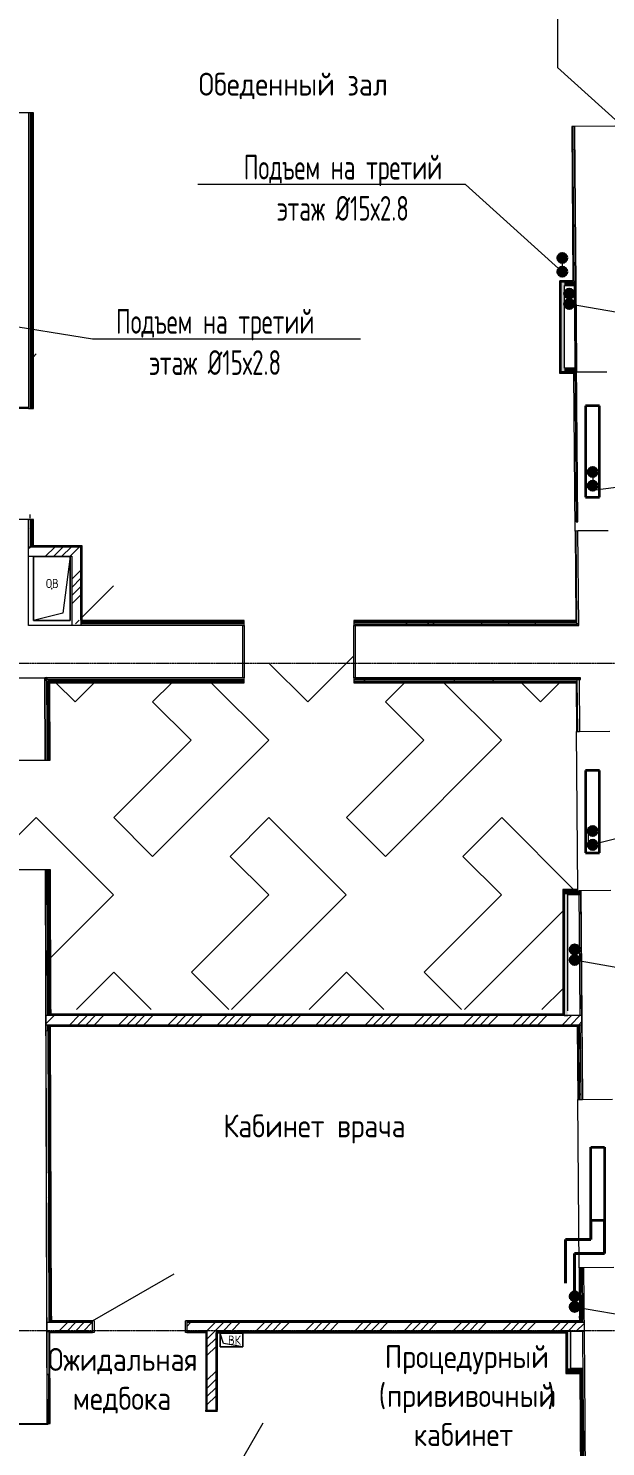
# Model space of a CAD drawing. Header units: millimetres. Extents: x -3929 to 624051, y 52832 to 514950.
# Drawn here: x 221936 to 228249, y 168064 to 183574 of the extents above; entities that cross this region are included whole.
import ezdxf
from ezdxf import colors
from ezdxf.entities.mleader import LeaderData, LeaderLine
from ezdxf.enums import TextEntityAlignment as Align
from ezdxf.math import Vec2, Vec3

# ---------------------------------------------------------------- set-up
doc = ezdxf.new("R2010")
doc.units = ezdxf.units.MM
for name, pattern in [('ADSK_Линия сетки', [25, 20, -2.5, 0, -2.5]), ('ADSK_Штриховая_ш2 п1', [3, 2, -1]), ('Hidden', [7.14375, 4.7625, -2.38125])]:
    doc.linetypes.add(name, pattern=pattern)
for name, color, linetype, lineweight in [('Аннотация', 7, 'Continuous', 18), ('Двери', 7, 'Continuous', 9), ('Марки помещений', 7, 'Continuous', 20), ('Обобщенные модели', 7, 'Continuous', 18), ('ОВ-О-Оборудование', 32, 'Continuous', 35), ('ОВ-ТЕКСТ', 7, 'Continuous', 25), ('Оси', 253, 'Continuous', 9), ('Перекрытие', 7, 'Continuous', 18), ('Стены внутренние', 7, 'Continuous', 18), ('Стены наружные', 7, 'Continuous', 18), ('Стены несущие', 7, 'Continuous', 30), ('Стены отделка', 7, 'Continuous', 30), ('Стены штриховка', 7, 'Continuous', 9)]:
    doc.layers.add(name, color=color, linetype=linetype, lineweight=lineweight)
doc.layers.add('стояки', color=7, linetype='Continuous')
doc.layers.add('т21.4', color=142, linetype='Continuous')
for name, color, linetype, true_color in [('т11.1', 1, 'Continuous', 0xff0000), ('т11.3', 7, 'Continuous', 0xb82e00), ('т11.4', 7, 'Continuous', 0xd600d6), ('т21.1', 5, 'Continuous', 0x0000ff), ('т21.3', 7, 'Continuous', 0x005c45)]:
    doc.layers.add(name, color=color, linetype=linetype, true_color=true_color)
doc.styles.add('GOST 2.304', font='CS_Gost2304.shx')
doc.styles.add('GOST Common_2', font='GOST_Common.ttf', dxfattribs={"width": 0.9, "height": 250})
doc.styles.add('GOST Common_5', font='GOST_Common.ttf', dxfattribs={"width": 0.9, "height": 200})
doc.styles.add('СТИЛЬ', font='simplex.shx', dxfattribs={"width": 0.65})

# ---------------------------------------------------------------- blocks, each defined once
blk = doc.blocks.new('*U2944')
at = {"layer": 'ОВ-О-Оборудование', "color": 32, "ltscale": 0.1, "true_color": 0xcd6928}
for p, q in [((400, 75), (-400, 75)), ((-400, 75), (-400, -75)), ((400, -75), (400, 75)), ((-400, -75), (400, -75))]:
    blk.add_line(p, q, dxfattribs=at)
at = {"layer": 'ОВ-О-Оборудование', "color": 32, "lineweight": 0, "ltscale": 10, "true_color": 0xcd6928, "style": 'GOST 2.304'}
blk.add_attdef('Маркировка', text='', height=180, dxfattribs=at).set_placement((0, -90), align=Align.CENTER)
blk = doc.blocks.new('*U2881')
at = {"layer": 'ОВ-О-Оборудование', "color": 32, "ltscale": 0.1, "true_color": 0xcd6928}
for p, q in [((500, 75), (-500, 75)), ((-500, 75), (-500, -75)), ((500, -75), (500, 75)), ((-500, -75), (500, -75))]:
    blk.add_line(p, q, dxfattribs=at)
at = {"layer": 'ОВ-О-Оборудование', "color": 32, "lineweight": 0, "ltscale": 10, "true_color": 0xcd6928, "style": 'GOST 2.304'}
blk.add_attdef('Маркировка', text='', height=180, dxfattribs=at).set_placement((0, -90), align=Align.CENTER)
blk = doc.blocks.new('*U2883')
at = {"layer": 'ОВ-О-Оборудование', "color": 32, "ltscale": 0.1, "true_color": 0xcd6928}
for p, q in [((450, 75), (-450, 75)), ((-450, 75), (-450, -75)), ((450, -75), (450, 75)), ((-450, -75), (450, -75))]:
    blk.add_line(p, q, dxfattribs=at)
at = {"layer": 'ОВ-О-Оборудование', "color": 32, "lineweight": 0, "ltscale": 10, "true_color": 0xcd6928, "style": 'GOST 2.304'}
blk.add_attdef('Маркировка', text='', height=180, dxfattribs=at).set_placement((0, -90), align=Align.CENTER)
blk = doc.blocks.new('1 этаж')
at = {"layer": 'Стены внутренние', "lineweight": 5}
for points in [[(418498, -230399), (418538, -230399), (418538, -229413), (418498, -229413), (418498, -230202)], [(418633, -229453), (418638, -229453), (418638, -229413), (418538, -229413), (418538, -229453), (418633, -229453)], [(418538, -230399), (418643, -230399), (418643, -230359), (418538, -230359), (418538, -230365)], [(418683, -236112), (418697, -236112), (418697, -236072), (418534, -236073), (418534, -236112), (418671, -236112)], [(418574, -237437), (418574, -236112), (418534, -236112), (418534, -237437)], [(418609, -241296), (418609, -240892), (418569, -240892), (418569, -241296)], [(418569, -241336), (418739, -241335), (418739, -241296), (418569, -241296), (418569, -241313)]]:
    blk.add_hatch(color=253, dxfattribs=at).paths.add_polyline_path(points)
at = {"layer": 'Двери', "color": 253, "lineweight": 5}
for p, q in [((413378, -240776), (414270, -240261)), ((414728, -242782), (415243, -241890))]:
    blk.add_line(p, q, dxfattribs=at)
at = {"layer": 'Обобщенные модели', "color": 253, "lineweight": 5}
for p, q in [((412731, -233118), (412731, -232418)), ((412731, -232418), (413131, -232418)), ((413131, -232418), (412731, -232418)), ((412731, -232418), (412731, -233118)), ((413131, -232418), (413051, -233038)), ((413131, -232418), (413131, -233118)), ((413131, -233118), (413131, -232418)), ((413051, -233038), (412731, -233118)), ((413131, -233118), (412731, -233118)), ((412731, -233118), (413131, -233118)), ((414773, -240910), (415022, -240910)), ((414773, -241060), (414773, -240910)), ((414810, -241023), (414773, -240910)), ((414773, -240910), (414773, -241060)), ((415022, -240910), (414773, -240910)), ((415022, -240910), (415022, -241060)), ((415022, -241060), (415022, -240910)), ((415022, -241060), (414773, -241060)), ((414773, -241060), (415022, -241060)), ((415022, -241060), (414810, -241023))]:
    blk.add_line(p, q, dxfattribs=at)
for centre, start, end in [((412931, -232768), 0, 180), ((412931, -232768), 120, 180), ((412931, -232768), 180, 0), ((412931, -232768), 240, 345), ((412931, -232768), 15, 90), ((414897, -240985), 90, 270), ((414897, -240985), 150, 255), ((414897, -240985), 270, 90), ((414897, -240985), 30, 90), ((414897, -240985), 285, 0)]:
    blk.add_arc(centre, 2.5, start, end, dxfattribs=at)
at = {"layer": 'Оси', "color": 253, "linetype": 'ADSK_Линия сетки', "lineweight": 5}
for p, q in [((353580, -233582), (419810, -233582)), ((353580, -240882), (419810, -240882))]:
    blk.add_line(p, q, dxfattribs=at)
at = {"layer": 'Перекрытие', "color": 253, "lineweight": 5}
for p, q in [((412761, -230202), (412731, -230233)), ((418486, -230417), (418486, -230409)), ((412676, -230799), (412146, -230799)), ((412696, -231998), (412696, -231958)), ((413606, -232737), (413264, -233079)), ((413230, -233114), (413191, -233153)), ((415035, -233173), (415035, -233743)), ((416235, -233503), (416235, -233173)), ((416235, -233743), (416235, -233173)), ((415731, -234007), (416235, -233503)), ((415306, -233582), (415731, -234007)), ((412976, -233798), (413185, -234007)), ((413185, -234007), (413394, -233798)), ((414243, -233798), (414034, -234007)), ((415303, -234427), (414673, -233798)), ((416788, -233798), (416579, -234007)), ((417849, -234427), (417219, -233798)), ((418067, -233798), (418276, -234007)), ((418276, -234007), (418485, -233798)), ((414034, -234007), (414454, -234427)), ((416579, -234007), (417000, -234427)), ((414454, -234427), (413609, -235272)), ((414034, -235697), (415303, -234427)), ((417000, -234427), (416155, -235272)), ((416579, -235697), (417849, -234427)), ((412761, -235272), (412334, -235699)), ((413606, -236117), (412761, -235272)), ((413609, -235272), (414034, -235697)), ((415306, -235272), (414882, -235697)), ((416151, -236117), (415306, -235272)), ((416155, -235272), (416579, -235697)), ((417852, -235272), (417428, -235697)), ((418637, -236057), (417852, -235272)), ((414882, -235697), (415303, -236117)), ((417428, -235697), (417849, -236117)), ((412919, -236804), (413606, -236117)), ((415303, -236117), (414458, -236962)), ((414897, -237372), (416151, -236117)), ((417849, -236117), (417004, -236962)), ((417443, -237372), (418519, -236296)), ((413609, -236962), (413200, -237372)), ((414019, -237372), (413609, -236962)), ((414458, -236962), (414867, -237372)), ((416155, -236962), (415746, -237372)), ((416564, -237372), (416155, -236962)), ((417004, -236962), (417413, -237372)), ((418519, -237144), (418291, -237372)), ((413393, -240776), (413393, -240904)), ((414393, -240904), (414393, -240776)), ((413393, -240904), (413378, -240904)), ((414408, -240904), (414393, -240904)), ((414616, -241767), (414616, -241752)), ((414744, -241767), (414616, -241767)), ((412886, -241908), (412480, -241908)), ((412886, -241898), (412886, -241908))]:
    blk.add_line(p, q, dxfattribs=at)
at = {"layer": 'Стены внутренние', "color": 253, "linetype": 'Continuous', "lineweight": 5}
for p, q in [((412696, -227614), (412700, -227614)), ((412711, -227666), (412698, -227645)), ((412696, -227919), (412700, -227919)), ((412696, -228325), (412700, -228325)), ((412696, -228731), (412700, -228731)), ((412696, -229036), (412700, -229036)), ((412696, -229443), (412700, -229443)), ((412699, -229677), (412696, -229672)), ((412696, -229849), (412700, -229849)), ((412696, -230154), (412700, -230154)), ((412711, -230104), (412709, -230102)), ((412696, -230560), (412700, -230560)), ((412696, -232084), (412700, -232084)), ((412710, -232135), (412696, -232110)), ((412700, -232240), (412696, -232248)), ((414411, -233138), (414406, -233147)), ((416817, -233153), (416808, -233138)), ((417049, -233149), (417043, -233138)), ((417107, -233142), (417101, -233153)), ((417638, -233153), (417630, -233138)), ((417926, -233146), (417922, -233153)), ((418225, -233153), (418217, -233140)), ((412890, -233870), (412890, -233869)), ((413109, -233767), (413103, -233778)), ((413464, -233763), (413458, -233773)), ((413536, -233769), (413532, -233763)), ((413658, -233778), (413658, -233777)), ((413893, -233778), (413885, -233764)), ((414285, -233763), (414277, -233776)), ((414480, -233778), (414477, -233774)), ((414519, -233763), (414511, -233778)), ((416357, -233778), (416348, -233763)), ((417100, -233763), (417100, -233764)), ((417335, -233763), (417327, -233777)), ((417405, -233765), (417404, -233763)), ((417764, -233778), (417756, -233763)), ((412876, -234015), (412891, -234015)), ((412877, -234421), (412892, -234421)), ((412892, -234483), (412880, -234461)), ((412879, -234573), (412878, -234574)), ((412882, -235945), (412897, -235945)), ((412897, -236117), (412887, -236100)), ((412883, -236250), (412898, -236250)), ((412884, -236656), (412899, -236656)), ((412885, -237063), (412900, -237063)), ((412886, -237367), (412901, -237367)), ((412887, -237774), (412902, -237774)), ((412901, -237988), (412888, -238011)), ((412889, -238180), (412903, -238180)), ((418709, -238291), (418700, -238308)), ((412889, -238485), (412903, -238485)), ((412905, -238591), (412894, -238609)), ((412905, -238568), (412898, -238557)), ((412891, -238891), (412903, -238891)), ((412905, -239178), (412892, -239155)), ((412892, -239298), (412903, -239298)), ((412907, -239400), (412892, -239426)), ((412893, -239603), (412903, -239603)), ((412895, -239771), (412893, -239768)), ((412894, -240009), (412903, -240009)), ((412895, -240415), (412903, -240415)), ((418721, -240514), (418718, -240508)), ((418734, -240687), (418732, -240689)), ((412896, -240720), (412903, -240720)), ((413005, -240892), (413105, -240792)), ((413095, -240892), (413195, -240792)), ((413185, -240892), (413285, -240792)), ((413274, -240892), (413374, -240792)), ((414408, -240836), (414452, -240792)), ((414621, -240892), (414721, -240792)), ((414628, -240976), (414811, -240792)), ((414801, -240892), (414901, -240792)), ((414891, -240892), (414991, -240792)), ((415160, -240892), (415260, -240792)), ((415250, -240892), (415350, -240792)), ((415340, -240892), (415440, -240792)), ((415430, -240892), (415530, -240792)), ((415699, -240892), (415799, -240792)), ((415789, -240892), (415889, -240792)), ((415879, -240892), (415979, -240792)), ((415968, -240892), (416068, -240792)), ((416238, -240892), (416338, -240792)), ((416328, -240892), (416428, -240792)), ((416417, -240892), (416517, -240792)), ((416507, -240892), (416607, -240792)), ((416777, -240892), (416877, -240792)), ((416866, -240892), (416966, -240792)), ((416956, -240892), (417056, -240792)), ((417046, -240892), (417146, -240792)), ((417315, -240892), (417415, -240792)), ((417405, -240892), (417505, -240792)), ((417495, -240892), (417595, -240792)), ((417585, -240892), (417685, -240792)), ((417854, -240892), (417954, -240792)), ((417944, -240892), (418044, -240792)), ((418034, -240892), (418134, -240792)), ((418124, -240892), (418224, -240792)), ((418393, -240892), (418493, -240792)), ((418483, -240892), (418583, -240792)), ((418573, -240892), (418673, -240792)), ((418663, -240892), (418755, -240800)), ((414628, -241065), (414728, -240965)), ((414628, -241155), (414728, -241055)), ((414628, -241425), (414728, -241325)), ((414628, -241514), (414728, -241414)), ((414628, -241604), (414728, -241504)), ((414628, -241694), (414728, -241594)), ((418732, -241706), (418727, -241714)), ((418745, -242089), (418739, -242101))]:
    blk.add_line(p, q, dxfattribs=at)
at = {"layer": 'Стены внутренние', "color": 253, "lineweight": 5}
blk.add_line((418699, -240196), (418684, -238356), dxfattribs=at)
at = {"layer": 'Стены наружные', "color": 253, "lineweight": 5}
for p, q in [((418653, -232139), (418639, -230411)), ((418651, -230399), (418643, -230399)), ((418685, -236057), (418671, -234332)), ((418685, -236072), (418697, -236072))]:
    blk.add_line(p, q, dxfattribs=at)
at = {"layer": 'Стены несущие', "color": 253, "lineweight": 5}
for p, q in [((412676, -227564), (412166, -227564)), ((412676, -227564), (412676, -230784)), ((419088, -227712), (418648, -227716)), ((418648, -227716), (418649, -227756)), ((418649, -227756), (418670, -230297)), ((418670, -230297), (418649, -227756)), ((418649, -227756), (418649, -227756)), ((418670, -230297), (418669, -230297)), ((418669, -230297), (418670, -230398)), ((418670, -230398), (419000, -230396)), ((412166, -230784), (412676, -230784)), ((412731, -232014), (412094, -232014)), ((412676, -233173), (412676, -232014)), ((419014, -232136), (418685, -232138)), ((418685, -232138), (418685, -232138)), ((418693, -233172), (418685, -232138)), ((413249, -232314), (412676, -232314)), ((413249, -233114), (413249, -232314)), ((412676, -232414), (413149, -232414)), ((413149, -232414), (413149, -233173)), ((415020, -233173), (412676, -233173)), ((415020, -233743), (415020, -233173)), ((418693, -233173), (416250, -233173)), ((416250, -233173), (416250, -233743)), ((418693, -233172), (418693, -233172)), ((418693, -233172), (418693, -233173)), ((412176, -233743), (415020, -233743)), ((412858, -234644), (412855, -233744)), ((416250, -233743), (418697, -233743)), ((418697, -233743), (418697, -233763)), ((418697, -233763), (418698, -233763)), ((418698, -233763), (418703, -234332)), ((418703, -234332), (419032, -234329)), ((412418, -234645), (412858, -234644)), ((412861, -235844), (412473, -235845)), ((412880, -241898), (412861, -235844)), ((419046, -236069), (418717, -236072)), ((418717, -236072), (418735, -238355)), ((418729, -237628), (418717, -236072)), ((418729, -237628), (418735, -238355)), ((418735, -238355), (419064, -238353)), ((419079, -240193), (418749, -240195)), ((418749, -240195), (418749, -240196)), ((418749, -240196), (418750, -240196)), ((418750, -240196), (418750, -240196)), ((418759, -241335), (418750, -240196)), ((418759, -241335), (418759, -241335)), ((418770, -242719), (418759, -241335)), ((412480, -241899), (412880, -241898))]:
    blk.add_line(p, q, dxfattribs=at)
at = {"layer": 'Стены отделка', "color": 253, "lineweight": 5}
for p, q in [((412731, -227564), (412676, -227564)), ((412696, -227564), (412696, -227977)), ((412731, -230798), (412731, -227564)), ((418648, -227716), (418617, -227716)), ((418617, -227716), (418631, -229401)), ((418629, -227756), (418629, -227716)), ((418649, -227756), (418649, -227716)), ((418486, -229403), (418486, -230409)), ((418631, -229401), (418488, -229401)), ((418498, -229413), (418498, -230399)), ((418498, -229413), (418643, -229413)), ((418538, -230359), (418538, -229453)), ((418538, -229453), (418638, -229453)), ((418638, -229453), (418638, -229413)), ((418643, -229401), (418664, -232037)), ((418684, -232037), (418670, -230297)), ((418488, -230411), (418639, -230411)), ((418643, -230399), (418498, -230399)), ((418643, -230359), (418538, -230359)), ((418639, -230411), (418639, -230399)), ((418643, -230399), (418643, -230359)), ((412696, -230620), (412696, -230765)), ((412731, -230765), (412696, -230765)), ((412676, -230784), (412676, -230798)), ((412676, -230798), (412731, -230798)), ((412696, -232020), (412696, -232314)), ((412731, -232299), (412731, -232014)), ((418685, -232138), (418653, -232139)), ((418653, -232139), (418661, -233118)), ((418664, -232037), (418684, -232037)), ((413264, -232299), (412731, -232299)), ((413264, -233118), (413264, -232299)), ((413249, -233114), (413249, -233173)), ((415035, -233118), (413264, -233118)), ((415020, -233173), (415035, -233173)), ((415035, -233173), (415035, -233118)), ((416235, -233118), (416235, -233173)), ((418661, -233118), (416235, -233118)), ((416235, -233173), (418695, -233173)), ((418695, -233153), (418673, -233153)), ((418673, -233153), (418673, -233172)), ((418673, -233172), (418693, -233172)), ((418695, -233173), (418695, -233153)), ((412875, -233742), (412855, -233743)), ((412855, -233743), (412858, -234644)), ((412875, -233778), (412875, -233742)), ((412878, -233763), (412875, -233763)), ((415035, -233743), (412878, -233743)), ((412878, -233743), (412878, -233763)), ((412910, -233798), (415035, -233798)), ((412913, -234644), (412910, -233798)), ((415035, -233798), (415035, -233743)), ((418713, -233743), (416235, -233743)), ((416235, -233743), (416235, -233798)), ((416235, -233798), (418666, -233798)), ((418666, -233798), (418671, -234332)), ((418697, -233763), (418678, -233763)), ((418678, -233763), (418713, -233763)), ((418678, -233763), (418678, -233763)), ((418713, -233763), (418713, -233743)), ((412877, -234305), (412878, -234644)), ((418671, -234332), (418703, -234332)), ((412858, -234644), (412913, -234644)), ((412861, -235844), (412867, -237603)), ((412916, -235844), (412861, -235844)), ((412921, -237372), (412916, -235844)), ((418685, -236057), (418519, -236057)), ((418519, -236057), (418519, -237422)), ((418534, -236072), (418534, -237437)), ((418534, -236072), (418704, -236072)), ((418574, -237387), (418574, -236112)), ((418574, -236112), (418704, -236112)), ((418685, -236072), (418685, -236057)), ((418717, -236072), (418697, -236072)), ((418708, -237437), (418697, -236072)), ((418704, -236112), (418704, -236072)), ((418728, -237437), (412866, -237437)), ((412886, -237387), (412886, -237437)), ((412886, -237437), (412886, -237387)), ((418519, -237422), (412921, -237422)), ((412867, -237537), (418729, -237537)), ((412867, -237603), (412887, -237602)), ((412867, -237603), (412878, -241362)), ((412887, -237602), (412887, -237537)), ((412887, -237537), (412897, -240792)), ((412927, -240726), (412918, -237552)), ((412918, -237552), (418678, -237552)), ((418678, -237552), (418684, -238356)), ((418709, -237628), (418709, -237537)), ((418684, -238356), (418735, -238355)), ((418749, -240195), (418699, -240196)), ((418699, -240196), (418703, -240726)), ((418730, -240196), (418730, -240197)), ((418750, -240196), (418750, -240195)), ((413393, -240776), (412927, -240776)), ((413378, -240904), (413378, -240776)), ((418704, -240776), (414393, -240776)), ((414408, -240776), (414408, -240904)), ((418734, -240742), (418735, -240792)), ((412886, -240892), (412897, -240892)), ((412897, -240892), (412898, -241362)), ((412897, -240892), (412898, -241362)), ((412909, -240904), (413378, -240904)), ((412912, -241898), (412909, -240904)), ((414408, -240904), (414616, -240904)), ((414578, -240892), (414568, -240892)), ((414616, -240904), (414616, -241752)), ((418756, -240892), (414728, -240892)), ((414728, -240892), (414728, -240908)), ((414744, -240907), (414728, -240907)), ((414728, -240908), (418561, -240908)), ((414744, -241752), (414744, -240907)), ((418569, -240900), (418553, -240900)), ((418553, -240900), (418553, -241351)), ((418561, -240908), (418561, -240892)), ((418569, -240892), (418569, -241336)), ((418609, -241296), (418609, -240892)), ((418736, -240892), (418740, -241460)), ((418739, -241296), (418609, -241296)), ((418739, -241336), (418739, -241296)), ((412878, -241362), (412898, -241362)), ((412878, -241362), (412880, -241898)), ((412898, -241362), (412878, -241362)), ((418553, -241351), (418704, -241351)), ((418569, -241336), (418739, -241336)), ((418704, -241351), (418715, -242720)), ((414616, -241752), (414744, -241752)), ((412880, -241898), (412912, -241898))]:
    blk.add_line(p, q, dxfattribs=at)
at = {"layer": 'Стены штриховка', "color": 253, "lineweight": 5}
for p, q in [((412711, -230798), (412711, -227564)), ((412720, -230798), (412720, -227564)), ((418619, -227716), (418633, -229403)), ((418643, -229401), (418629, -227756)), ((412696, -227977), (412696, -230620)), ((418488, -229401), (418486, -229401)), ((418486, -229401), (418486, -229403)), ((418633, -229403), (418486, -229403)), ((418488, -230411), (418488, -229401)), ((418639, -230409), (418486, -230409)), ((418486, -230411), (418488, -230411)), ((412696, -230765), (412696, -230798)), ((412696, -232020), (412696, -232014)), ((412711, -232314), (412711, -232014)), ((412720, -232308), (412720, -232014)), ((418655, -232139), (418663, -233118)), ((418673, -233153), (418665, -232139)), ((413255, -232308), (412720, -232308)), ((413255, -233129), (413255, -232308)), ((415035, -233138), (413249, -233138)), ((415035, -233153), (413249, -233153)), ((413255, -233118), (413264, -233118)), ((415035, -233129), (413255, -233129)), ((418673, -233129), (416235, -233129)), ((418673, -233138), (416235, -233138)), ((416235, -233153), (418673, -233153)), ((418673, -233118), (418661, -233118)), ((412875, -233778), (412877, -234305)), ((412878, -233763), (415035, -233763)), ((412890, -233778), (415035, -233778)), ((412893, -234644), (412890, -233778)), ((412899, -233787), (415035, -233787)), ((412902, -234644), (412899, -233787)), ((418678, -233763), (416235, -233763)), ((416235, -233778), (418678, -233778)), ((416235, -233787), (418678, -233787)), ((418666, -233798), (418678, -233798)), ((418668, -233798), (418673, -234332)), ((418683, -234332), (418678, -233763)), ((412886, -237387), (412881, -235844)), ((412901, -237437), (412896, -235844)), ((412910, -237431), (412905, -235844)), ((418685, -236066), (418528, -236066)), ((418528, -236066), (418528, -237431)), ((418528, -237431), (412910, -237431)), ((412921, -237372), (412921, -237422)), ((418534, -237437), (418574, -237437)), ((412912, -240792), (412902, -237537)), ((412920, -240783), (412911, -237546)), ((412911, -237546), (418685, -237546)), ((412918, -237546), (412918, -237552)), ((418685, -237546), (418691, -238356)), ((418694, -237537), (418700, -238356)), ((418709, -237628), (418715, -238356)), ((418706, -240196), (418711, -240783)), ((418715, -240196), (418720, -240792)), ((418730, -240197), (418734, -240742)), ((412877, -240792), (413378, -240792)), ((413378, -240783), (412911, -240783)), ((412927, -240726), (412927, -240776)), ((418711, -240783), (414408, -240783)), ((414408, -240792), (418755, -240792)), ((418704, -240776), (418703, -240726)), ((412877, -240892), (413378, -240892)), ((412907, -240902), (413378, -240902)), ((412910, -241898), (412907, -240902)), ((414628, -240892), (414408, -240892)), ((414408, -240902), (414618, -240902)), ((414618, -240902), (414618, -241752)), ((414628, -240892), (414628, -241752)), ((414728, -240901), (418561, -240901)), ((414728, -241752), (414728, -240908)), ((414737, -241752), (414737, -240907)), ((418560, -240900), (418560, -241345)), ((412900, -241898), (412898, -241362)), ((418560, -241345), (418715, -241345)), ((418704, -241351), (418704, -241345)), ((418715, -241345), (418726, -242720)), ((418724, -241336), (418735, -242719)), ((418740, -241460), (418750, -242719))]:
    blk.add_line(p, q, dxfattribs=at)
at = {"layer": 'Стены штриховка', "color": 253, "linetype": 'Continuous', "lineweight": 5}
for p, q in [((412676, -232331), (412693, -232314)), ((412863, -232414), (412963, -232314)), ((412952, -232414), (413052, -232314)), ((413042, -232414), (413142, -232314)), ((413132, -232414), (413232, -232314)), ((413149, -232666), (413249, -232566)), ((413149, -232755), (413249, -232655)), ((413149, -232845), (413249, -232745)), ((413149, -232935), (413249, -232835)), ((412866, -237439), (412868, -237437)), ((412867, -237528), (412958, -237437)), ((413128, -237537), (413228, -237437)), ((413217, -237537), (413317, -237437)), ((413307, -237537), (413407, -237437)), ((413397, -237537), (413497, -237437)), ((413666, -237537), (413766, -237437)), ((413756, -237537), (413856, -237437)), ((413846, -237537), (413946, -237437)), ((413936, -237537), (414036, -237437)), ((414205, -237537), (414305, -237437)), ((414295, -237537), (414395, -237437)), ((414385, -237537), (414485, -237437)), ((414475, -237537), (414575, -237437)), ((414744, -237537), (414844, -237437)), ((414834, -237537), (414934, -237437)), ((414924, -237537), (415024, -237437)), ((415013, -237537), (415113, -237437)), ((415283, -237537), (415383, -237437)), ((415373, -237537), (415473, -237437)), ((415462, -237537), (415562, -237437)), ((415552, -237537), (415652, -237437)), ((415822, -237537), (415922, -237437)), ((415911, -237537), (416011, -237437)), ((416001, -237537), (416101, -237437)), ((416091, -237537), (416191, -237437)), ((416361, -237537), (416461, -237437)), ((416450, -237537), (416550, -237437)), ((416540, -237537), (416640, -237437)), ((416630, -237537), (416730, -237437)), ((416899, -237537), (416999, -237437)), ((416989, -237537), (417089, -237437)), ((417079, -237537), (417179, -237437)), ((417169, -237537), (417269, -237437)), ((417438, -237537), (417538, -237437)), ((417528, -237537), (417628, -237437)), ((417618, -237537), (417718, -237437)), ((417708, -237537), (417808, -237437)), ((417977, -237537), (418077, -237437)), ((418067, -237537), (418167, -237437)), ((418157, -237537), (418257, -237437)), ((418246, -237537), (418346, -237437)), ((418516, -237537), (418616, -237437)), ((418606, -237537), (418706, -237437)), ((418695, -237537), (418728, -237504))]:
    blk.add_line(p, q, dxfattribs=at)
at = {"layer": 'Аннотация', "color": 253, "lineweight": 5, "style": 'GOST Common_5', "width": 0.9}
for s, p in [('ОВ', (412867, -232762)), ('ВК', (414859, -241037))]:
    blk.add_text(s, height=100, dxfattribs=at).set_placement(p)
at = {"layer": 'Марки помещений', "color": 253, "lineweight": 5, "style": 'GOST Common_2', "width": 0.9}
for s, p in [('Обеденный зал', (414537, -227377)), ('Кабинет врача', (414807, -238769)), ('Ожидальная', (412890, -241323)), ('Процедурный', (416573, -241292)), ('(', (416506, -241718)), ('прививочный', (416596, -241718)), (')', (418351, -241718)), ('медбока', (413160, -241749)), ('кабинет', (416888, -242144))]:
    blk.add_text(s, height=250, dxfattribs=at).set_placement(p)

msp = doc.modelspace()

# ---------------------------------------------------------------- hatches: boundary and pattern name
at = {"layer": 'т11.1', "lineweight": 40}
h = msp.add_hatch(color=256, dxfattribs=at)
h.dxf.hatch_style = 1
h.paths.add_polyline_path([(227800.798, 180673.197, 1), (227900.798, 180673.197, 1)])
h = msp.add_hatch(color=256, dxfattribs=at)
h.dxf.hatch_style = 1
h.paths.add_polyline_path([(227859.98, 173499.892, 1), (227959.98, 173499.892, 1)])
h = msp.add_hatch(color=256, dxfattribs=at)
h.dxf.hatch_style = 1
h.paths.add_polyline_path([(227859.371, 169706.677, 1), (227959.371, 169706.677, 1)])
at = {"layer": 'т11.3', "lineweight": 40}
h = msp.add_hatch(color=256, dxfattribs=at)
h.dxf.hatch_style = 1
h.paths.add_polyline_path([(227724.715, 180913.054, 1), (227824.715, 180913.054, 1)])
at = {"layer": 'т11.4', "lineweight": 40}
h = msp.add_hatch(color=256, dxfattribs=at)
h.dxf.hatch_style = 1
h.paths.add_polyline_path([(228057.53, 178722.569, 1), (228157.53, 178722.569, 1)])
h = msp.add_hatch(color=256, dxfattribs=at)
h.dxf.hatch_style = 1
h.paths.add_polyline_path([(228057.53, 174795.554, 1), (228157.53, 174795.554, 1)])
at = {"layer": 'т21.1', "linetype": 'ADSK_Штриховая_ш2 п1', "lineweight": 40, "ltscale": 50}
h = msp.add_hatch(color=256, dxfattribs=at)
h.dxf.hatch_style = 1
h.paths.add_polyline_path([(227800.798, 180560.012, 1), (227900.798, 180560.012, 1)])
h = msp.add_hatch(color=256, dxfattribs=at)
h.dxf.hatch_style = 1
h.paths.add_polyline_path([(227859.98, 173386.707, 1), (227959.98, 173386.707, 1)])
h = msp.add_hatch(color=256, dxfattribs=at)
h.dxf.hatch_style = 1
h.paths.add_polyline_path([(227859.371, 169593.492, 1), (227959.371, 169593.492, 1)])
at = {"layer": 'т21.3', "lineweight": 40, "ltscale": 50}
h = msp.add_hatch(color=256, dxfattribs=at)
h.dxf.hatch_style = 1
h.paths.add_polyline_path([(227724.715, 181063.054, 1), (227824.715, 181063.054, 1)])
at = {"layer": 'т21.4', "linetype": 'ADSK_Штриховая_ш2 п1', "lineweight": 40, "ltscale": 50}
h = msp.add_hatch(color=256, dxfattribs=at)
h.dxf.hatch_style = 1
h.paths.add_polyline_path([(228057.53, 178572.569, 1), (228157.53, 178572.569, 1)])
h = msp.add_hatch(color=256, dxfattribs=at)
h.dxf.hatch_style = 1
h.paths.add_polyline_path([(228057.53, 174645.554, 1), (228157.53, 174645.554, 1)])

# ---------------------------------------------------------------- linework, layer by layer
at = {"layer": 'стояки', "color": 7, "lineweight": 15}
msp.add_lwpolyline([(227722.607, 184676.87), (227722.607, 183146.054), (229213.301, 181802.029)], dxfattribs=at)
at = {"layer": 'т11.1', "lineweight": 40}
for p, q in [((228236.762, 170537.229), (228236.762, 170177.813)), ((228236.762, 170177.813), (227908.436, 170177.813)), ((227908.436, 170177.813), (227909.371, 169706.677))]:
    msp.add_line(p, q, dxfattribs=at)
for centre in [(227850.798, 180673.197), (227909.98, 173499.892), (227909.371, 169706.677)]:
    msp.add_circle(centre, 50, dxfattribs=at)
at = {"layer": 'т11.3', "lineweight": 40}
msp.add_circle((227774.715, 180913.054), 50, dxfattribs=at)
at = {"layer": 'т11.4', "lineweight": 40}
for centre in [(228107.53, 178722.569), (228107.53, 174795.554)]:
    msp.add_circle(centre, 50, dxfattribs=at)
at = {"layer": 'т21.1', "linetype": 'Hidden', "lineweight": 40, "ltscale": 100}
for p, q in [((228086.762, 170537.229), (228086.762, 170327.813)), ((228086.762, 170327.813), (227808.436, 170327.813)), ((227808.436, 170327.813), (227808.436, 169657.611))]:
    msp.add_line(p, q, dxfattribs=at)
at = {"layer": 'т21.1', "lineweight": 40, "ltscale": 50}
for centre in [(227850.798, 180560.012), (227909.98, 173386.707), (227909.371, 169593.492)]:
    msp.add_circle(centre, 50, dxfattribs=at)
at = {"layer": 'т21.3', "lineweight": 40, "ltscale": 50}
msp.add_circle((227774.715, 181063.054), 50, dxfattribs=at)
at = {"layer": 'т21.4', "lineweight": 40, "ltscale": 50}
for centre in [(228107.53, 178572.569), (228107.53, 174645.554)]:
    msp.add_circle(centre, 50, dxfattribs=at)

# ---------------------------------------------------------------- block references
at = {"layer": 'ОВ-О-Оборудование', "ltscale": 10, "rotation": 89.99999999999993}
for name, p in [('*U2881', (228105.166, 178945.349)), ('*U2883', (228105.166, 175008.752))]:
    msp.add_blockref(name, p, dxfattribs=at)
at = {"layer": 'ОВ-О-Оборудование', "ltscale": 10, "xscale": -1, "rotation": 270}
msp.add_blockref('*U2944', (228161.762, 170937.229), dxfattribs=at)
at = {"layer": 'стояки', "color": 5, "lineweight": 40}
msp.add_blockref('1 этаж', (-190738.98, 410215.433), dxfattribs=at)

# ---------------------------------------------------------------- leaders
at = {"layer": 'ОВ-ТЕКСТ', "color": 7}
ml = msp.add_multileader_mtext('Standard', dxfattribs=at)
ml.set_content('\\A1;Подъем на третий этаж %%C15х2.8 ', color=7, style='СТИЛЬ')
ml.set_leader_properties(color=7, lineweight=18)
ml.build(insert=Vec2(0, 0))
ml.multileader.update_dxf_attribs({"text_left_attachment_type": 6, "text_right_attachment_type": 6, "dogleg_length": 0.36, "arrow_head_size": 0.126})
ctx = ml.context
ctx.base_point, ctx.char_height, ctx.arrow_head_size, ctx.landing_gap_size, ctx.plane_origin = Vec3(224034.858, 181866.865), 270, 0.126, 0.063, Vec3(252791.942, 170433.947)
ctx.left_attachment, ctx.right_attachment, ctx.text_align_type = 6, 6, 1
notes = []
notes.append((ctx, [(1, (1, 1, 0), (226717.878, 181866.865), (-1, 0), 0.252, [(1, [(227774.715, 181063.054), (227774.715, 180913.054)], 0, [])])]))
ctx.mtext.insert, ctx.mtext.width, ctx.mtext.defined_height, ctx.mtext.alignment, ctx.mtext.flow_direction = Vec3(225376.242, 182190.865), 2900.40337, 1165.442, 2, 5
ml = msp.add_multileader_mtext('Standard', dxfattribs=at)
ml.set_content('\\A1;Подъем на третий этаж %%C15х2.8 ', color=7, style='СТИЛЬ')
ml.set_leader_properties(color=7, lineweight=18)
ml.build(insert=Vec2(0, 0))
ml.multileader.update_dxf_attribs({"text_left_attachment_type": 6, "text_right_attachment_type": 6, "dogleg_length": 0.36, "arrow_head_size": 0.126})
ctx = ml.context
ctx.base_point, ctx.char_height, ctx.arrow_head_size, ctx.landing_gap_size, ctx.plane_origin = Vec3(222637.633, 180180.366), 270, 0.126, 0.063, Vec3(244145.984, 170140.78)
ctx.left_attachment, ctx.right_attachment, ctx.text_align_type = 6, 6, 1
notes.append((ctx, [(0, (1, 1, 0), (222637.381, 180180.366), (1, 0), 0.252, [(1, [(218978.757, 180619.887), (218978.757, 180769.887)], 0, [])])]))
ctx.mtext.insert, ctx.mtext.width, ctx.mtext.defined_height, ctx.mtext.alignment, ctx.mtext.flow_direction = Vec3(223979.018, 180504.366), 2900.40337, 1165.442, 2, 5
ml = msp.add_multileader_mtext('Standard', dxfattribs=at)
ml.set_content('\\A1;Ст. 16^J%%C15х2.8 ', color=7, style='СТИЛЬ')
ml.set_leader_properties(color=7, lineweight=18)
ml.build(insert=Vec2(0, 0))
ml.multileader.update_dxf_attribs({"text_left_attachment_type": 6, "text_right_attachment_type": 6, "dogleg_length": 0.36, "arrow_head_size": 0.126})
ctx = ml.context
ctx.base_point, ctx.char_height, ctx.arrow_head_size, ctx.landing_gap_size, ctx.plane_origin = Vec3(230410.675, 180116.654), 270, 0.126, 0.063, Vec3(236002.547, 176135.261)
ctx.left_attachment, ctx.right_attachment, ctx.text_align_type = 6, 6, 1
notes.append((ctx, [(0, (1, 1, 0), (230410.423, 180116.654), (1, 0), 0.252, [(0, [(227850.798, 180672.928), (227850.798, 180559.743)], 0, [])])]))
ctx.mtext.insert, ctx.mtext.width, ctx.mtext.alignment, ctx.mtext.flow_direction = Vec3(230878.738, 180440.654), 1404.14984, 2, 5
ml = msp.add_multileader_mtext('Standard', dxfattribs=at)
ml.set_content('\\A1;Подъем из подвала %%C15х2.8 ', color=7, style='СТИЛЬ')
ml.set_leader_properties(color=7, lineweight=18)
ml.build(insert=Vec2(0, 0))
ml.multileader.update_dxf_attribs({"text_left_attachment_type": 6, "text_right_attachment_type": 6, "dogleg_length": 0.36, "arrow_head_size": 0.126})
ctx = ml.context
ctx.base_point, ctx.char_height, ctx.arrow_head_size, ctx.landing_gap_size, ctx.plane_origin = Vec3(230818.543, 178888.058), 270, 0.126, 0.063, Vec3(253124.757, 168093.463)
ctx.left_attachment, ctx.right_attachment, ctx.text_align_type = 6, 6, 1
notes.append((ctx, [(0, (1, 1, 0), (230818.291, 178888.058), (1, 0), 0.252, [(1, [(228107.53, 178722.569), (228107.53, 178522.569)], 0, [])])]))
ctx.mtext.insert, ctx.mtext.width, ctx.mtext.defined_height, ctx.mtext.alignment, ctx.mtext.flow_direction = Vec3(232143.213, 179212.058), 2900.40337, 1165.442, 2, 5
ml = msp.add_multileader_mtext('Standard', dxfattribs=at)
ml.set_content('\\A1;Подъем из подвала %%C15х2.8 ', color=7, style='СТИЛЬ')
ml.set_leader_properties(color=7, lineweight=18)
ml.build(insert=Vec2(0, 0))
ml.multileader.update_dxf_attribs({"text_left_attachment_type": 6, "text_right_attachment_type": 6, "dogleg_length": 0.36, "arrow_head_size": 0.126})
ctx = ml.context
ctx.base_point, ctx.char_height, ctx.arrow_head_size, ctx.landing_gap_size, ctx.plane_origin = Vec3(231001.544, 175393.748), 270, 0.126, 0.063, Vec3(253075.367, 164208.66)
ctx.left_attachment, ctx.right_attachment, ctx.text_align_type = 6, 6, 1
notes.append((ctx, [(0, (1, 1, 0), (231001.292, 175393.748), (1, 0), 0.252, [(1, [(228058.14, 174837.766), (228058.14, 174637.766)], 0, [])])]))
ctx.mtext.insert, ctx.mtext.width, ctx.mtext.defined_height, ctx.mtext.alignment, ctx.mtext.flow_direction = Vec3(232326.214, 175717.748), 2900.40337, 1165.442, 2, 5
ml = msp.add_multileader_mtext('Standard', dxfattribs=at)
ml.set_content('\\A1;Ст. 17^J%%C15х2.8 ', color=7, style='СТИЛЬ')
ml.set_leader_properties(color=7, lineweight=18)
ml.build(insert=Vec2(0, 0))
ml.multileader.update_dxf_attribs({"text_left_attachment_type": 6, "text_right_attachment_type": 6, "dogleg_length": 0.36, "arrow_head_size": 0.126})
ctx = ml.context
ctx.base_point, ctx.char_height, ctx.arrow_head_size, ctx.landing_gap_size, ctx.plane_origin = Vec3(230469.857, 172943.349), 270, 0.126, 0.063, Vec3(236061.729, 168961.956)
ctx.left_attachment, ctx.right_attachment, ctx.text_align_type = 6, 6, 1
notes.append((ctx, [(0, (1, 1, 0), (230469.605, 172943.349), (1, 0), 0.252, [(0, [(227909.98, 173499.623), (227909.98, 173386.438)], 0, [])])]))
ctx.mtext.insert, ctx.mtext.width, ctx.mtext.alignment, ctx.mtext.flow_direction = Vec3(230937.92, 173267.349), 1404.14984, 2, 5
ml = msp.add_multileader_mtext('Standard', dxfattribs=at)
ml.set_content('\\A1;Ст. 18^J%%C15х2.8 ', color=7, style='СТИЛЬ')
ml.set_leader_properties(color=7, lineweight=18)
ml.build(insert=Vec2(0, 0))
ml.multileader.update_dxf_attribs({"text_left_attachment_type": 6, "text_right_attachment_type": 6, "dogleg_length": 0.36, "arrow_head_size": 0.126})
ctx = ml.context
ctx.base_point, ctx.char_height, ctx.arrow_head_size, ctx.landing_gap_size, ctx.plane_origin = Vec3(230469.248, 169150.134), 270, 0.126, 0.063, Vec3(236061.12, 165168.741)
ctx.left_attachment, ctx.right_attachment, ctx.text_align_type = 6, 6, 1
notes.append((ctx, [(0, (1, 1, 0), (230468.996, 169150.134), (1, 0), 0.252, [(0, [(227909.371, 169706.408), (227909.371, 169593.223)], 0, [])])]))
ctx.mtext.insert, ctx.mtext.width, ctx.mtext.alignment, ctx.mtext.flow_direction = Vec3(230937.311, 169474.134), 1404.14984, 2, 5
for ctx, leaders in notes:
    for number, flags, end, landing, length, lines in leaders:
        leader = LeaderData()
        leader.index, (leader.has_last_leader_line, leader.has_dogleg_vector, leader.attachment_direction) = number, flags
        leader.last_leader_point, leader.dogleg_vector, leader.dogleg_length = Vec3(end), Vec3(landing), length
        for number, points, colour, breaks in lines:
            line = LeaderLine()
            line.index, line.vertices, line.color, line.breaks = number, Vec3.list(points), colors.encode_raw_color(colour), breaks
            leader.lines.append(line)
        ctx.leaders.append(leader)

doc.saveas('drawing.dxf')
